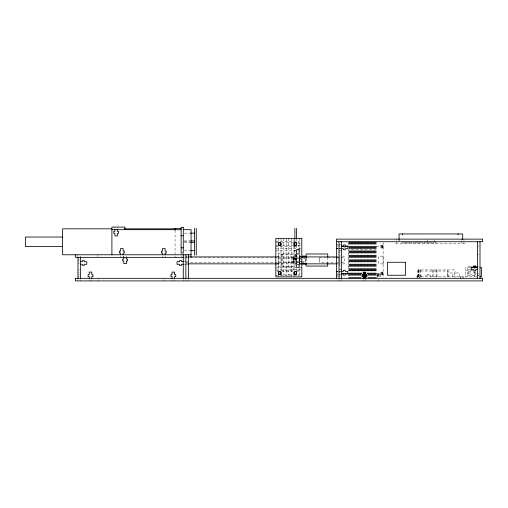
<?xml version="1.0" encoding="UTF-8"?>
<svg xmlns="http://www.w3.org/2000/svg" width="508" height="508" viewBox="0 0 508 508"><rect width="100%" height="100%" fill="white"/><g stroke="black" fill="none" stroke-linecap="round" stroke-linejoin="round"><path stroke-width="0.38" stroke-dasharray="2.54 1.91" d="M296.52 263.481L296.285 256.096L296.602 256.559M296.602 256.096L293.453 256.096C293.776 258.794 291.186 265.417 296.285 263.95M302.343 256.083L299.51 256.096L299.276 256.559L299.276 263.481M305.803 262.09L305.803 258.166M339.865 264.344L339.865 255.695M383.115 264.344L383.115 255.695M293.453 256.096L293.453 263.963M299.193 256.559L299.51 256.096M334.943 257.861L319.532 257.861L319.1 258.293L319.1 261.753L319.532 262.185L334.943 262.185M383.115 248.342L382.683 247.91L382.683 245.313L383.115 244.881M383.115 275.158L382.683 274.726L382.683 272.136L383.115 271.697M293.141 262.401L293.141 257.645M299.193 262.401L299.193 257.645M382.575 247.745L382.657 247.701A1.067 1.067 0 0 0 382.975 247.358L383.115 246.793L382.575 246.793M382.054 247.91L382.575 247.771L382.575 245.453M382.054 274.726L382.657 274.517A1.067 1.067 0 0 0 382.975 274.174L383.115 273.615L382.575 273.615M184.271 233.14L189.789 233.14M184.271 240.925L189.789 240.925M275.838 241.554L299.193 241.554M184.271 241.795L189.789 241.795M184.271 242.659L189.789 242.659M275.838 242.678L277.787 242.678M297.898 242.678L299.193 242.678M297.898 243.11L301.79 243.11M464.864 243.199L395.662 243.199L395.662 241.725M336.404 244.881L337.699 244.881M338.995 244.881L340.296 244.881M336.404 244.945L337.699 244.945M338.995 244.945L340.296 244.945M275.838 245.269L277.787 245.269M297.898 245.269L299.193 245.269M382.683 245.313L380.524 245.313L380.524 247.91L382.683 247.91M297.898 245.707L301.79 245.707M336.404 246.05L337.699 246.094M338.995 246.05L340.296 246.094M477.412 246.05L478.707 246.05M275.838 246.399L299.193 246.399M382.575 246.431L383.115 246.431L383.007 245.936A1.067 1.067 0 0 0 382.657 245.523L382.054 245.313M376.193 246.615L383.115 246.615M344.1 247.91L345.484 247.91M275.838 248.279L301.79 248.279M336.404 248.285L337.699 248.285M338.995 248.285L340.296 248.285M336.404 248.342L337.699 248.342M338.995 248.342L340.296 248.342M336.404 248.602L337.699 248.602M338.995 248.602L340.296 248.602M336.404 248.647L337.699 248.647M338.995 248.647L340.296 248.647M376.193 249.206L348.513 249.206L348.513 270.834L376.193 270.834M184.271 250.444L189.789 250.444M294.005 250.469L296.602 250.469M339.649 250.507L341.592 250.507M275.838 250.876L296.602 250.876M297.898 250.876L301.79 250.876M278.435 253.898L296.602 253.898L296.602 264.744M281.248 254.203L295.434 254.203M477.412 254.699L478.707 254.699M278.435 255.2L278.435 265.576M296.602 255.2L294.869 255.2L294.869 245.262M299.193 255.2L299.11 263.538M181.115 256.064L182.556 256.064M342.132 256.127L344.189 256.127L344.189 263.912L342.132 263.912M382.899 256.127L378.79 256.127L378.79 263.912L382.899 263.912M277.133 256.756L278.517 256.756M299.11 256.756L301.79 256.756M185.871 256.927L187.458 256.927M277.114 256.927L300.914 256.927M337.052 256.927L338.995 256.927M183.274 257.365L187.166 257.365M337.052 257.429L338.995 257.429M291.408 257.772L294.005 257.772M185.871 257.861L301.371 257.861M302.158 257.861L305.327 257.861M335.712 257.861L340.335 257.861M341.109 257.861L344.189 257.861M293.453 257.956L296.285 257.956M299.51 257.956L302.343 257.956M303.676 257.956L305.092 257.956M293.453 258.166L296.285 258.166M299.51 258.166L300.926 258.166M303.676 258.166L305.092 258.166M294.005 258.528L296.602 258.528M278.435 258.712L299.193 258.712M77.978 259.093L79.273 259.093M291.408 259.093L294.005 259.093M294.005 259.124L301.79 259.124M294.005 259.353L296.602 259.353M77.978 260.998L79.273 260.998M183.928 261.69L185.871 261.69M186.519 261.69L188.468 261.69M291.408 261.69L301.79 261.715M293.453 261.88L296.602 261.88M299.51 261.88L302.343 261.88M302.736 260.947L302.971 261.88L305.803 261.88M278.435 262.071L299.193 262.071M185.871 262.185L306.114 262.185M335.712 262.185L340.335 262.185M341.109 262.185L344.189 262.185M291.408 262.274L294.005 262.274M77.978 263.595L79.273 263.595M185.871 263.849L187.458 263.849M277.114 263.849L296.151 263.849M299.326 263.849L300.914 263.849M337.052 263.849L338.995 263.849M275.838 263.881L278.435 263.881M299.51 263.963L302.343 263.95M275.838 264.02L278.517 264.02M299.193 264.02L301.79 264.02M183.928 264.287L185.871 264.287M186.519 264.287L188.468 264.287M470.599 266.465L467.462 266.465L467.506 276.847M477.412 266.465L478.707 266.465M281.248 266.573L295.434 266.573M278.435 266.878L296.602 266.878M275.838 267.31L296.602 267.31L296.602 271.666M299.193 267.354L301.79 267.354M470.618 267.767L465.728 267.767L465.728 276.847M291.408 269.043L296.602 269.069M470.725 269.278L468.497 269.278L468.497 274.898L475.926 274.898M339.649 269.538L341.592 269.538M77.978 269.665L79.273 269.665M275.838 269.907L301.79 269.862M277.133 270.542L278.435 270.542M281.032 270.542L294.005 270.542M297.25 270.542L299.193 270.542M465.728 270.789L474.383 270.789L474.383 276.847M468.497 271.228L473.234 271.228M336.404 271.399L337.699 271.399M338.995 271.399L340.296 271.399M277.133 271.666L278.435 271.666L278.435 246.05M297.25 271.666L299.193 271.666M336.404 271.697L337.699 271.697M338.995 271.697L340.296 271.697M336.404 271.761L337.699 271.761M338.995 271.761L340.296 271.761M77.978 272.091L79.273 272.091M336.404 272.091L337.699 272.091M338.995 272.091L340.296 272.091M382.683 272.136L380.524 272.136L380.524 277.597M468.497 272.955L474.815 272.955L474.815 271.863M382.575 273.247L383.115 273.247L382.975 272.688A1.067 1.067 0 0 0 382.657 272.339L382.054 272.136M476.663 273.387L478.847 273.387M376.193 273.431L383.115 273.431M336.404 273.99L337.699 273.99M338.995 273.99L340.296 273.99M380.524 273.99L377.063 273.99L377.063 277.597M297.898 274.263L299.193 274.263M77.978 274.682L79.273 274.682M336.404 274.682L337.699 274.682M338.995 274.682L340.296 274.682M380.524 274.726L382.683 274.726M336.404 275.158L337.699 275.101M338.995 275.158L340.296 275.101M275.838 275.387L299.193 275.387M476.783 275.552L479.152 275.552M467.462 275.723L476.085 275.723M477.412 275.723L478.707 275.723M77.978 276.587L79.273 276.587M336.404 276.587L337.699 276.587M338.995 276.587L340.296 276.587M416.338 276.847L478.6 276.847M475.202 271.583L475.202 275.552M474.383 268.611L474.383 269.227M464.001 239.128L464.001 240.43M463.874 241.725L463.874 243.199M463.404 276.847L463.404 278.321M462.883 276.847L462.883 278.321M461.537 241.725L461.537 243.199M461.404 239.128L461.404 240.43M460.794 276.847L460.794 278.321M460.273 276.847L460.273 278.321M459.327 276.847L459.327 272.955L454.139 272.955L454.139 276.847M455.003 278.321L455.003 269.926L418.065 269.926L418.065 276.847M452.844 276.847L452.844 272.955L447.65 272.955L447.65 276.847M448.431 276.847L448.431 271.05L417.722 271.05L417.722 276.847M447.218 269.926L447.218 276.847M437.013 269.926L437.013 278.321M436.143 269.926L436.143 278.321M436.061 241.725L436.061 243.199M435.191 241.725L435.191 243.199M434.416 239.776L434.416 241.725M433.864 241.725L433.864 243.199M433.553 269.926L433.553 276.847M432.994 241.725L432.994 243.199M432.683 269.926L432.683 276.847M431.667 241.725L431.667 243.199M430.797 241.725L430.797 243.199M430.174 276.847L430.174 275.12L424.986 275.12L424.986 276.847M429.47 241.725L429.47 243.199M428.879 275.12L428.879 274.25L426.282 274.25L426.282 275.12M428.6 241.725L428.6 243.199M427.323 239.776L427.323 241.725M427.272 241.725L427.272 243.199M426.403 241.725L426.403 243.199M425.075 241.725L425.075 243.199M424.205 241.725L424.205 243.199M422.878 241.725L422.878 243.199M422.008 241.725L422.008 243.199M421.526 276.847L421.526 275.984L417.201 275.984L417.195 278.321M420.681 241.725L420.681 243.199M420.662 269.926L420.662 276.847M420.065 276.847L420.065 278.321M420.014 269.926L420.014 275.984M419.811 241.725L419.811 243.199M419.805 276.847L419.805 278.321M419.017 269.926L419.017 276.847M418.713 269.926L418.713 275.984M418.478 241.725L418.478 243.199M418.389 269.926L418.389 275.984M418.154 269.926L418.154 278.321M417.614 241.725L417.614 243.199M417.449 276.847L417.449 278.321M416.281 241.725L416.281 243.199M415.417 241.725L415.417 243.199M414.084 241.725L414.084 243.199M413.22 241.725L413.22 243.199M411.886 241.725L411.886 243.199M411.023 241.725L411.023 243.199M409.689 241.725L409.689 243.199M408.826 241.725L408.826 243.199M407.492 241.725L407.492 243.199M406.629 241.725L406.629 243.199M405.295 241.725L405.295 243.199M404.431 241.725L404.431 243.199M403.098 241.725L403.098 243.199M402.234 241.725L402.234 243.199M399.123 239.128L399.123 240.43M399.034 239.128L398.99 243.199M396.653 241.725L396.653 243.199M396.526 239.128L396.526 240.43M383.115 242.424L383.115 278.321M382.575 272.269L382.575 274.587M381.54 245.313L381.54 247.91M381.54 272.136L381.54 274.726M379.901 273.99L379.889 278.321M378.79 279.616L378.79 280.911M378.6 273.99L378.606 278.321M378.46 273.99L378.46 278.321M377.304 273.99L377.304 278.321M377.165 273.99L377.165 278.321M376.193 241.725L376.193 278.321M375.761 241.725L375.761 278.321M375.329 241.725L375.329 278.321M374.898 241.725L374.898 278.321M374.466 241.725L374.466 278.321M374.034 241.725L374.034 278.321M373.602 241.725L373.602 278.321M373.17 241.725L373.17 278.321M372.739 241.725L372.739 278.321M372.3 241.725L372.3 278.321M371.869 241.725L371.869 278.321M371.437 241.725L371.437 278.321M371.005 241.725L371.005 278.321M370.573 241.725L370.573 278.321M370.142 241.725L370.142 278.321M369.71 241.725L369.71 278.321M369.278 241.725L369.278 278.321M368.84 241.725L368.84 278.321M368.408 241.725L368.408 278.321M367.976 241.725L367.976 278.321M367.544 241.725L367.544 273.831M367.113 241.725L367.113 273.831M366.681 241.725L366.681 270.834M366.249 241.725L366.249 270.834M365.817 241.725L365.817 270.834M365.817 278.321L365.817 280.911M365.385 241.725L365.385 270.834M364.947 241.725L364.947 270.834M364.515 241.725L364.515 270.834M364.084 241.725L364.084 270.834M363.652 241.725L363.652 270.834M363.22 241.725L363.22 270.834M363.22 279.616L363.22 280.911M362.788 241.725L362.788 270.834M362.356 241.725L362.356 270.834M361.925 241.725L361.925 273.831M361.493 241.725L361.493 273.831M361.055 241.725L361.055 278.321M360.623 241.725L360.623 278.321M360.191 241.725L360.191 278.321M359.759 241.725L359.759 278.321M359.327 241.725L359.327 278.321M358.896 241.725L358.896 278.321M358.464 241.725L358.464 278.321M358.032 241.725L358.032 278.321M357.594 241.725L357.594 278.321M357.162 241.725L357.162 278.321M356.73 241.725L356.73 278.321M356.299 241.725L356.299 278.321M355.867 241.725L355.867 278.321M355.435 241.725L355.435 278.321M355.003 241.725L355.003 278.321M354.571 241.725L354.571 278.321M354.14 241.725L354.14 278.321M353.701 241.725L353.701 278.321M353.27 241.725L353.27 278.321M352.838 241.725L352.838 278.321M352.406 241.725L352.406 278.321M351.974 241.725L351.974 278.321M351.542 241.725L351.542 278.321M351.111 241.725L351.111 278.321M350.679 241.725L350.679 278.321M350.247 241.725L350.247 278.321M349.809 241.725L349.809 278.321M349.377 241.725L349.377 278.321M348.945 241.725L348.945 245.466M348.945 246.215L348.945 278.321M348.513 242.424L348.513 246.615M348.513 273.431L348.513 278.321M341.592 278.321L341.592 280.911M339.865 250.507L339.865 269.538M338.995 279.616L338.995 280.911M327.743 257.289L327.743 262.75M319.532 257.861L319.532 262.185M306.114 258.127L306.114 262.75M305.899 258.489L305.899 262.185M299.193 238.354L299.193 248.926M299.193 253.924L299.193 264.744M299.193 268.211L299.193 276.86M296.602 238.322L296.602 242.678M296.602 245.262L296.602 249.599M296.602 274.263L296.602 275.387M296.386 254.413L296.386 263.633M295.434 253.898L295.434 266.878M294.869 238.322L294.869 242.081M294.005 239.071L294.005 242.678L281.032 242.678L281.032 238.354M294.005 275.558L294.005 274.263L281.032 274.263L281.032 275.387M291.408 238.354L291.408 275.558M288.817 238.354L288.817 275.558M286.22 239.071L286.22 275.558M283.623 238.354L283.623 275.558M282.194 253.898L282.194 266.878M281.248 253.898L281.248 266.878M278.435 238.354L278.435 242.278M278.435 274.263L278.435 276.86M188.468 279.616L188.468 280.911M186.734 256.064L186.734 257.365M185.871 279.616L185.871 280.911M183.274 279.616L183.274 280.911M175.057 230.181L175.057 254.743M175.057 256.064L175.057 257.365M174.625 279.616L174.625 280.911M172.028 279.616L172.028 280.911M165.106 256.064L165.106 257.365M163.379 279.616L163.379 280.911M162.516 256.064L162.516 257.365M126.422 256.064L126.422 257.365M123.825 256.064L123.825 257.365M123.152 256.064L123.152 257.365M120.561 256.064L120.561 257.365M117.532 227.089L117.532 228.384M114.935 227.089L114.935 228.384M98.501 279.616L98.501 280.911M97.873 254.768L97.873 256.718M91.821 279.616L91.821 280.911M89.224 279.616L89.224 280.911M80.575 256.064L80.575 257.365M80.575 279.616L80.575 280.911M77.978 254.768L77.978 257.365M77.978 279.616L77.978 280.911M294.005 245.269L281.032 245.269L281.032 271.666L294.005 271.666L294.005 245.269"/><path stroke-width="0.76" d="M302.577 257.486L302.971 256.096L305.803 256.096L306.038 257.486M302.577 263.481L302.343 263.963M305.803 263.963L306.038 263.481M181.115 228.384L175.057 228.384L175.057 230.181M111.703 228.816L62.598 228.816L62.598 254.768L191.059 254.768M124.371 228.816L175.057 228.816M111.906 229.679L181.115 229.679M183.274 229.679L191.059 229.679L191.059 257.365M190.576 233.14L194.52 233.14M181.115 235.737L183.274 235.737M62.598 237.033L25.4 237.033L25.4 246.551L62.598 246.551M190.576 240.925L194.52 240.925M336.404 241.725L482.6 241.725L482.6 239.128L336.404 239.128L336.404 278.321M190.576 242.659L194.52 242.659M278.435 242.678L280.378 242.678M296.602 242.678L294.005 242.678L294.005 245.269M280.378 245.269L278.435 245.269L278.435 243.326M294.653 245.269L296.602 245.269L296.602 243.326M341.592 246.05L343.325 246.05L343.325 244.926L345.224 244.926L345.224 246.05L347.821 246.05L347.821 248.647L345.224 248.647L345.224 249.771L343.325 249.771L343.325 248.647L341.592 248.647M341.592 246.615L348.513 246.615M181.115 247.847L183.274 247.847M190.576 250.444L194.52 250.444M188.252 256.927L276.32 256.927M301.708 256.927L336.62 256.927M183.274 257.365L75.381 257.365L75.381 254.768M80.575 261.69L82.302 261.69L82.302 260.566L84.207 260.566L84.207 261.69L86.798 261.69L86.798 264.287L84.207 264.287L84.207 265.411L82.302 265.411L82.302 264.287L80.575 264.287M183.274 261.69L181.546 261.69L181.546 260.566L179.641 260.566L179.641 261.69L177.044 261.69L177.044 264.287L179.641 264.287L179.641 265.411L181.546 265.411L181.546 264.287L183.274 264.287M188.252 263.849L276.32 263.849M301.708 263.849L336.62 263.849M302.736 263.481L302.971 263.95L305.803 263.95M473.735 266.465L476.085 266.465M477.412 267.075L475.679 267.075L475.679 265.944L473.774 265.944L473.774 267.075L471.183 267.075L471.183 269.665L473.774 269.665L473.774 270.789L475.679 270.789L475.679 269.665L477.412 269.665M474.383 267.329L477.412 267.329M471.234 267.767L477.628 267.767M479.958 267.767L481.52 267.767L481.52 276.847L480.06 276.847M341.592 271.399L343.325 271.399L343.325 270.275L345.224 270.275L345.224 271.399L347.821 271.399L347.821 273.99L345.224 273.99L345.224 275.12L343.325 275.12L343.325 273.99L341.592 273.99M278.435 271.666L280.378 271.666M294.653 271.666L296.602 271.666M341.592 273.431L348.513 273.431M280.378 274.263L278.435 274.263L278.435 272.313M294.653 274.263L296.602 274.263L296.602 272.313M363.22 274.682L362.096 274.682L362.096 276.587L363.22 276.587M365.817 274.682L366.941 274.682L366.941 276.587L365.817 276.587M302.343 256.096L302.736 257.486M480.003 241.725L480.003 278.321M477.412 241.725L477.412 278.321M462.705 239.389L462.705 233.94L399.034 233.94L399.034 239.389M458.095 233.94L458.095 234.721M402.431 233.94L402.431 234.721M366.681 274.574L366.681 276.822M366.249 274.574L366.249 276.822M365.817 278.321L365.817 272.091L363.22 272.091L363.22 278.321M365.385 272.332L365.385 278.321M364.947 272.332L364.947 278.321M364.515 272.332L364.515 278.321M364.084 272.332L364.084 278.321M363.652 272.332L363.652 278.321M362.788 274.574L362.788 276.822M362.356 274.574L362.356 276.822M341.592 241.725L341.592 278.321M338.995 241.725L338.995 278.321M327.743 257.289L327.743 253.975L306.114 253.975L306.114 257.575M327.743 263.341L327.743 266.065L306.114 266.065L306.114 263.341M302.654 256.559L302.654 257.575M296.602 228.384L296.602 238.322M294.869 228.384L294.869 238.595M294.005 272.313L294.005 274.263M281.032 243.326L281.032 245.269M281.032 272.313L281.032 274.263M196.253 228.384L196.253 255.2M194.52 228.384L194.52 255.2M188.468 254.768L188.468 278.321M185.871 254.768L185.871 278.321M183.274 254.768L183.274 278.321M174.625 278.321L174.625 276.587L175.749 276.587L175.749 274.682L174.625 274.682L174.625 272.091L172.028 272.091L172.028 274.682L170.904 274.682L170.904 276.587L172.028 276.587L172.028 278.321M165.106 254.768L165.106 253.041L166.237 253.041L166.237 251.136L165.106 251.136L165.106 248.539L162.516 248.539L162.516 251.136L161.392 251.136L161.392 253.041L162.516 253.041L162.516 254.768M126.422 257.365L126.422 259.093L127.546 259.093L127.546 260.998L126.422 260.998L126.422 263.595L123.825 263.595L123.825 260.998L122.701 260.998L122.701 259.093L123.825 259.093L123.825 257.365M124.885 229.679L124.885 227.089L111.906 227.089L111.906 254.768M123.152 254.768L123.152 253.041L124.276 253.041L124.276 251.136L123.152 251.136L123.152 248.539L120.561 248.539L120.561 251.136L119.431 251.136L119.431 253.041L120.561 253.041L120.561 254.768M117.532 229.679L117.532 231.413L118.656 231.413L118.656 233.318L117.532 233.318L117.532 235.909L114.935 235.909L114.935 233.318L113.811 233.318L113.811 231.413L114.935 231.413L114.935 229.679M91.821 278.321L91.821 276.587L92.945 276.587L92.945 274.682L91.821 274.682L91.821 272.091L89.224 272.091L89.224 274.682L88.1 274.682L88.1 276.587L89.224 276.587L89.224 278.321M80.575 257.365L80.575 278.321M77.978 257.365L77.978 278.321M183.274 227.52L181.115 227.52L181.115 253.079L183.274 253.041L183.274 227.52M301.79 238.354L275.838 238.354L275.838 276.86L301.79 276.86L301.79 238.354M299.193 249.599L296.602 249.599L296.602 253.924L299.193 253.924L299.193 249.599M405.606 262.268L387.439 262.268L387.439 275.241L405.606 275.241L405.606 262.268M299.193 264.744L296.602 264.744L296.602 267.341L299.193 267.341L299.193 264.744M482.6 278.321L75.381 278.321L75.381 280.911L482.6 280.911L482.6 278.321M279.082 245.097A1.295 1.295 0 0 0 281.032 243.973A1.295 1.295 0 0 0 279.082 242.849A1.295 1.295 0 0 0 279.082 245.097M279.082 274.085A1.295 1.295 0 0 0 281.032 272.967A1.295 1.295 0 0 0 279.082 271.844A1.295 1.295 0 0 0 279.082 274.085M294.653 245.097A1.295 1.295 0 0 0 296.602 243.973A1.295 1.295 0 0 0 294.653 242.849A1.295 1.295 0 0 0 294.653 245.097M294.653 274.085A1.295 1.295 0 0 0 296.602 272.967A1.295 1.295 0 0 0 294.653 271.844A1.295 1.295 0 0 0 294.653 274.085"/></g></svg>
